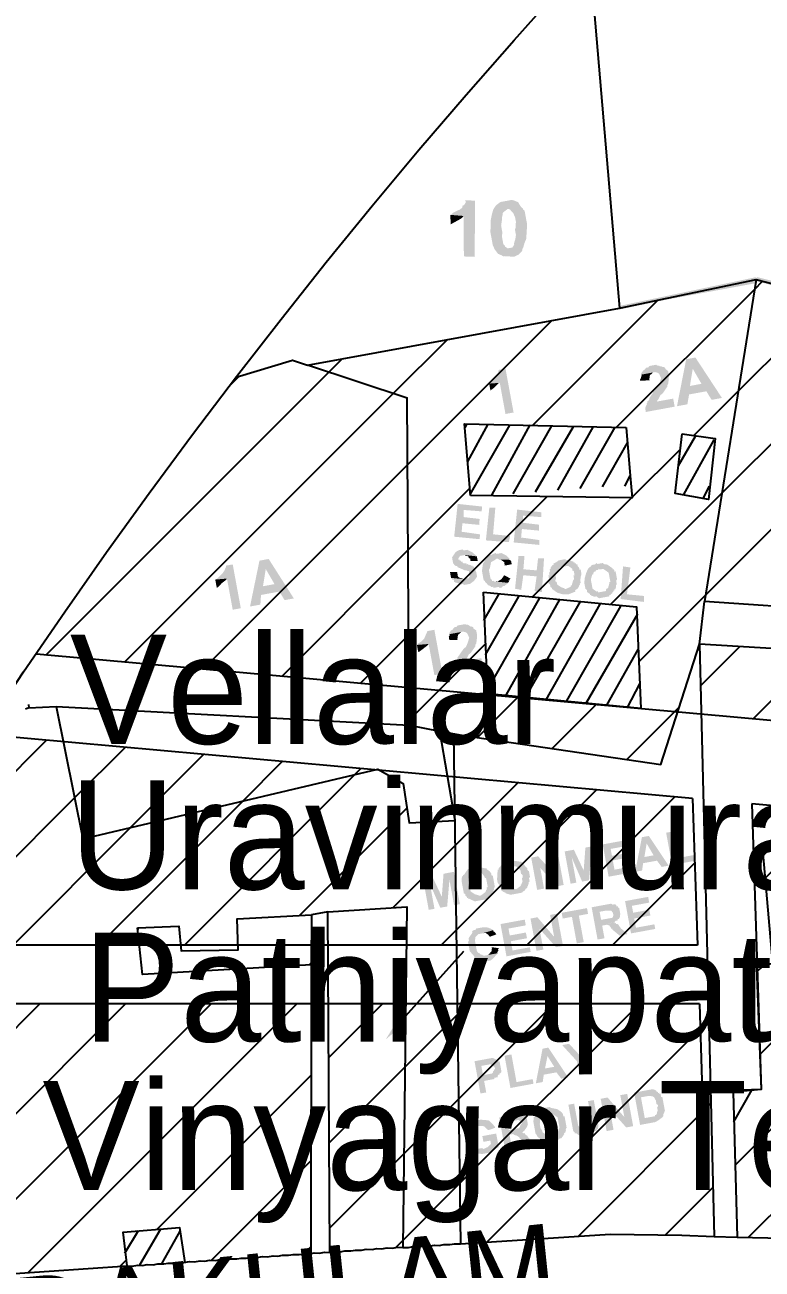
# Model space of a CAD drawing. Header units: metres. Extents: x 297 to 3998, y 336 to 1712.
# Drawn here: x 2898.3 to 2959.1, y 1239.6 to 1342.3 of the extents above; entities that cross this region are included whole.
import ezdxf

# ---------------------------------------------------------------- set-up
doc = ezdxf.new("R2010")
doc.units = ezdxf.units.M
doc.header["$MEASUREMENT"] = 0
doc.styles.get("Standard").update_dxf_attribs({"font": 'CENSCBK.TTF'})
pattern_1 = [(45, (-2513.5867, 677.9554), (-3.535534, 3.535534), [])]

msp = doc.modelspace()

# ---------------------------------------------------------------- hatches: boundary and pattern name
at = {"linetype": 'Continuous'}
for points in [[(2935.444, 1327.818), (2934.647, 1327.868), (2934.665, 1327.773), (2934.682, 1327.678), (2934.604, 1327.565), (2934.527, 1327.452), (2934.432, 1327.435), (2934.371, 1327.227), (2934.199, 1327.096), (2933.835, 1326.931), (2933.567, 1326.783), (2933.49, 1326.67), (2933.394, 1326.653), (2934.494, 1326.56), (2934.52, 1323.218), (2935.411, 1323.185)], [(2938.197, 1327.833), (2938.007, 1327.798), (2937.531, 1327.71), (2937.185, 1327.45), (2936.952, 1327.112), (2936.832, 1326.696), (2936.729, 1326.184), (2936.722, 1325.691), (2936.714, 1325.197), (2936.784, 1324.816), (2936.855, 1324.436), (2936.907, 1324.15), (2937.073, 1323.787), (2937.333, 1323.441), (2937.654, 1323.303), (2937.767, 1323.226), (2937.862, 1323.243), (2938.26, 1323.218), (2938.659, 1323.193), (2939.022, 1323.358), (2939.272, 1323.601), (2939.35, 1323.714), (2939.332, 1323.809), (2939.41, 1323.922), (2938.233, 1323.902), (2938.137, 1323.885), (2938.025, 1323.962), (2937.912, 1324.04), (2937.894, 1324.135), (2937.782, 1324.213), (2937.747, 1324.403), (2937.711, 1324.594), (2937.659, 1324.879), (2937.701, 1325.182), (2937.666, 1325.373), (2937.649, 1325.468), (2937.631, 1325.563), (2937.596, 1325.754), (2937.639, 1326.057), (2937.681, 1326.36), (2937.664, 1326.455), (2937.724, 1326.663), (2937.706, 1326.758), (2937.784, 1326.871), (2937.957, 1327.001), (2938.13, 1327.132), (2938.225, 1327.149), (2939.402, 1327.169), (2939.29, 1327.247), (2939.159, 1327.42), (2939.012, 1327.688), (2938.691, 1327.826), (2938.483, 1327.886), (2938.293, 1327.851)], [(2939.402, 1327.169), (2938.225, 1327.149), (2938.338, 1327.071), (2938.581, 1326.821), (2938.746, 1326.458), (2938.816, 1326.077), (2938.791, 1325.678), (2938.809, 1325.583), (2938.731, 1325.471), (2938.766, 1325.28), (2938.819, 1324.994), (2938.776, 1324.691), (2938.716, 1324.483), (2938.656, 1324.275), (2938.674, 1324.18), (2938.518, 1323.955), (2938.423, 1323.937), (2938.328, 1323.92), (2938.233, 1323.902), (2939.41, 1323.922), (2939.53, 1324.338), (2939.668, 1324.659), (2939.693, 1325.057), (2939.718, 1325.456), (2939.743, 1325.854), (2939.673, 1326.235), (2939.603, 1326.616), (2939.533, 1326.996), (2939.42, 1327.074)], [(2933.394, 1326.653), (2933.44, 1325.874), (2933.708, 1326.021), (2933.976, 1326.169), (2934.244, 1326.317), (2934.417, 1326.447), (2934.494, 1326.56)], [(2947.339, 1319.128), (2947.392, 1318.843), (2958.616, 1321.502)], [(2958.651, 1321.311), (2947.374, 1318.938), (2958.609, 1321.008)], [(2947.392, 1318.843), (2958.616, 1321.502), (2958.669, 1321.216)], [(2958.711, 1321.519), (2958.573, 1321.198), (2970.382, 1318.551)], [(2958.573, 1321.198), (2970.382, 1318.551), (2970.244, 1318.23)], [(2953.635, 1314.874), (2952.874, 1314.734), (2952.112, 1310.853), (2952.969, 1311.011), (2953.114, 1311.825), (2954.543, 1312.088), (2953.182, 1312.527), (2953.413, 1313.947)], [(2953.635, 1314.874), (2953.413, 1313.947), (2954.134, 1312.702), (2953.182, 1312.527), (2954.543, 1312.088), (2954.969, 1311.379), (2955.825, 1311.537)], [(2937.956, 1313.954), (2937.385, 1313.849), (2937.342, 1313.546), (2937.109, 1313.207), (2936.859, 1312.964), (2936.591, 1312.817), (2936.608, 1312.721), (2937.483, 1312.784), (2937.956, 1310.213), (2938.623, 1310.336)], [(2950.113, 1314.225), (2950.018, 1314.208), (2949.922, 1314.19), (2949.827, 1314.173), (2949.75, 1314.06), (2949.654, 1314.042), (2949.559, 1314.025), (2949.481, 1313.912), (2949.309, 1313.782), (2949.231, 1313.669), (2949.153, 1313.556), (2949.171, 1313.461), (2950.313, 1313.672), (2950.521, 1313.611), (2950.634, 1313.534), (2950.799, 1313.171), (2950.679, 1312.755), (2950.446, 1312.416), (2950.368, 1312.304), (2950.213, 1312.078), (2950.118, 1312.061), (2950.135, 1311.965), (2950.058, 1311.853), (2949.98, 1311.74), (2949.902, 1311.627), (2949.825, 1311.514), (2949.842, 1311.419), (2949.765, 1311.306), (2949.669, 1311.289), (2949.687, 1311.194), (2949.609, 1311.081), (2949.627, 1310.986), (2949.549, 1310.873), (2949.489, 1310.665), (2949.507, 1310.57), (2949.524, 1310.475), (2949.542, 1310.379), (2951.922, 1310.818), (2951.799, 1311.484), (2950.466, 1311.239), (2950.449, 1311.334), (2950.544, 1311.352), (2950.759, 1311.785), (2950.932, 1311.915), (2951.01, 1312.028), (2951.088, 1312.141), (2951.165, 1312.254), (2951.243, 1312.366), (2951.321, 1312.479), (2951.303, 1312.574), (2951.381, 1312.687), (2951.423, 1312.99), (2951.448, 1313.389), (2951.378, 1313.769), (2951.153, 1313.925), (2951.135, 1314.02), (2951.022, 1314.098), (2950.927, 1314.08), (2950.814, 1314.158), (2950.719, 1314.14), (2950.606, 1314.218), (2950.511, 1314.2), (2950.398, 1314.278), (2950.303, 1314.26), (2950.208, 1314.243)], [(2936.608, 1312.721), (2936.714, 1312.15), (2937.059, 1312.411), (2937.388, 1312.766), (2937.483, 1312.784)], [(2949.171, 1313.461), (2949.188, 1313.366), (2949.128, 1313.158), (2949.051, 1313.045), (2949.068, 1312.95), (2949.847, 1312.995), (2949.83, 1313.09), (2949.872, 1313.393), (2950.123, 1313.637), (2950.218, 1313.654)], [(2936.018, 1302.572), (2934.008, 1302.792), (2933.72, 1300.081), (2935.825, 1299.878), (2935.85, 1300.277), (2934.334, 1300.49), (2934.402, 1301.191), (2935.805, 1301.056), (2935.812, 1301.549), (2934.504, 1301.702), (2934.494, 1302.291), (2935.993, 1302.173)], [(2937.117, 1302.479), (2936.624, 1302.486), (2936.336, 1299.776), (2938.233, 1299.633), (2938.335, 1300.144), (2936.932, 1300.279)], [(2940.928, 1302.098), (2938.919, 1302.319), (2938.631, 1299.608), (2940.736, 1299.405), (2940.761, 1299.803), (2939.245, 1300.016), (2939.312, 1300.718), (2940.715, 1300.583), (2940.723, 1301.076), (2939.415, 1301.229), (2939.405, 1301.818), (2940.903, 1301.7)], [(2934.615, 1298.966), (2934.519, 1298.949), (2934.407, 1299.026), (2934.121, 1298.974), (2933.853, 1298.826), (2933.775, 1298.713), (2933.698, 1298.6), (2933.62, 1298.488), (2933.542, 1298.375), (2933.56, 1298.28), (2933.63, 1297.899), (2933.76, 1297.726), (2933.873, 1297.648), (2933.968, 1297.666), (2933.986, 1297.571), (2934.307, 1297.433), (2934.627, 1297.295), (2934.723, 1297.313), (2934.835, 1297.235), (2934.93, 1297.252), (2934.948, 1297.157), (2934.966, 1297.062), (2935.078, 1296.984), (2934.983, 1296.967), (2935.001, 1296.872), (2935.018, 1296.776), (2934.923, 1296.759), (2934.941, 1296.664), (2934.75, 1296.629), (2934.655, 1296.611), (2934.464, 1296.576), (2933.46, 1296.686), (2933.59, 1296.513), (2933.685, 1296.531), (2933.703, 1296.436), (2933.72, 1296.34), (2933.816, 1296.358), (2933.833, 1296.263), (2933.928, 1296.28), (2934.136, 1296.22), (2934.249, 1296.143), (2934.344, 1296.16), (2934.439, 1296.178), (2934.552, 1296.1), (2934.838, 1296.153), (2934.933, 1296.17), (2935.028, 1296.188), (2935.374, 1296.448), (2935.607, 1296.786), (2935.537, 1297.167), (2935.371, 1297.531), (2935.354, 1297.626), (2935.259, 1297.608), (2935.241, 1297.703), (2935.146, 1297.686), (2935.033, 1297.764), (2934.938, 1297.746), (2934.825, 1297.824), (2934.73, 1297.806), (2934.712, 1297.901), (2934.522, 1297.866), (2934.409, 1297.944), (2934.392, 1298.039), (2934.297, 1298.022), (2934.279, 1298.117), (2934.184, 1298.099), (2934.166, 1298.194), (2934.071, 1298.177), (2934.054, 1298.272), (2934.131, 1298.385), (2934.209, 1298.498), (2934.304, 1298.515), (2934.399, 1298.533), (2934.494, 1298.55), (2934.59, 1298.568), (2935.594, 1298.458), (2935.239, 1298.786), (2934.805, 1299.001), (2934.71, 1298.984)], [(2935.594, 1298.458), (2934.59, 1298.568), (2934.702, 1298.49), (2934.798, 1298.508), (2934.91, 1298.43), (2934.928, 1298.335), (2935.041, 1298.257), (2935.076, 1298.067), (2935.665, 1298.077), (2935.629, 1298.267), (2935.612, 1298.362)], [(2937.421, 1298.696), (2937.326, 1298.678), (2937.23, 1298.661), (2937.118, 1298.738), (2936.754, 1298.573), (2936.659, 1298.555), (2936.409, 1298.312), (2936.331, 1298.2), (2936.236, 1298.182), (2936.253, 1298.087), (2936.098, 1297.861), (2936.055, 1297.558), (2936.013, 1297.255), (2936.065, 1296.969), (2936.118, 1296.684), (2936.136, 1296.589), (2936.153, 1296.493), (2936.266, 1296.416), (2936.283, 1296.32), (2936.396, 1296.243), (2936.527, 1296.07), (2936.734, 1296.01), (2936.752, 1295.915), (2936.942, 1295.95), (2936.96, 1295.855), (2937.436, 1295.942), (2937.454, 1295.847), (2937.644, 1295.882), (2937.722, 1295.995), (2937.817, 1296.012), (2937.912, 1296.03), (2937.99, 1296.143), (2938.085, 1296.16), (2938.163, 1296.273), (2937.158, 1296.383), (2937.063, 1296.366), (2936.95, 1296.443), (2936.855, 1296.426), (2936.837, 1296.521), (2936.724, 1296.599), (2936.707, 1296.694), (2936.637, 1297.075), (2936.619, 1297.17), (2936.602, 1297.265), (2936.584, 1297.36), (2936.662, 1297.473), (2936.764, 1297.984), (2937.033, 1298.132), (2937.205, 1298.262), (2937.301, 1298.28), (2937.413, 1298.202), (2938.305, 1298.17), (2938.288, 1298.265), (2938.045, 1298.515), (2937.611, 1298.731), (2937.516, 1298.713)], [(2939.525, 1298.493), (2939.032, 1298.5), (2938.744, 1295.789), (2939.255, 1295.687), (2939.425, 1296.899), (2940.525, 1296.807), (2939.433, 1297.393)], [(2915.438, 1297.795), (2914.867, 1297.69), (2914.884, 1297.595), (2914.746, 1297.274), (2914.591, 1297.048), (2914.341, 1296.805), (2914.09, 1296.562), (2913.995, 1296.545), (2914.964, 1296.625), (2915.438, 1294.054), (2916.105, 1294.177)], [(2918.407, 1298.244), (2917.645, 1298.103), (2916.866, 1294.318), (2917.723, 1294.476), (2917.773, 1295.272), (2919.296, 1295.553), (2917.936, 1295.991), (2918.166, 1297.412)], [(2918.407, 1298.244), (2918.166, 1297.412), (2918.888, 1296.167), (2917.936, 1295.991), (2919.296, 1295.553), (2919.722, 1294.844), (2920.484, 1294.984)], [(2938.305, 1298.17), (2937.413, 1298.202), (2937.509, 1298.22), (2937.621, 1298.142), (2937.734, 1298.064), (2937.847, 1297.987), (2937.864, 1297.892), (2937.899, 1297.701), (2938.471, 1297.806), (2938.453, 1297.902), (2938.436, 1297.997), (2938.418, 1298.092)], [(2941.136, 1298.298), (2940.643, 1298.305), (2940.533, 1297.3), (2939.433, 1297.393), (2940.525, 1296.807), (2940.355, 1295.594), (2940.961, 1295.509)], [(2941.926, 1297.754), (2941.831, 1297.736), (2941.753, 1297.624), (2941.675, 1297.511), (2941.693, 1297.416), (2941.598, 1297.398), (2941.615, 1297.303), (2941.633, 1297.208), (2941.555, 1297.095), (2941.59, 1296.905), (2941.495, 1296.887), (2941.512, 1296.792), (2941.53, 1296.697), (2941.547, 1296.601), (2941.47, 1296.489), (2941.522, 1296.203), (2941.635, 1296.125), (2941.653, 1296.03), (2941.67, 1295.935), (2941.783, 1295.857), (2941.801, 1295.762), (2941.913, 1295.684), (2942.252, 1295.451), (2942.667, 1295.331), (2943.161, 1295.324), (2943.62, 1295.507), (2943.715, 1295.524), (2943.697, 1295.619), (2943.775, 1295.732), (2942.77, 1295.842), (2942.562, 1295.902), (2942.337, 1296.058), (2942.224, 1296.135), (2942.206, 1296.231), (2942.189, 1296.326), (2942.076, 1296.403), (2942.059, 1296.499), (2942.136, 1296.611), (2942.119, 1296.707), (2942.101, 1296.802), (2942.084, 1296.897), (2942.161, 1297.01), (2942.144, 1297.105), (2942.126, 1297.2), (2942.221, 1297.218), (2942.454, 1297.556), (2942.818, 1297.721), (2942.835, 1297.626), (2942.93, 1297.644)], [(2942.938, 1298.137), (2942.92, 1298.233), (2942.635, 1298.18), (2942.349, 1298.127), (2942.176, 1297.997), (2941.908, 1297.849), (2941.926, 1297.754), (2942.93, 1297.644), (2943.026, 1297.661), (2943.121, 1297.679), (2943.234, 1297.601), (2943.346, 1297.523), (2943.459, 1297.446), (2943.477, 1297.351), (2943.494, 1297.255), (2943.589, 1297.273), (2943.66, 1296.892), (2943.564, 1296.875), (2943.582, 1296.779), (2943.599, 1296.684), (2943.617, 1296.589), (2943.539, 1296.476), (2943.419, 1296.06), (2943.324, 1296.043), (2943.341, 1295.948), (2942.978, 1295.782), (2942.883, 1295.765), (2942.77, 1295.842), (2943.775, 1295.732), (2943.87, 1295.75), (2943.948, 1295.862), (2944.025, 1295.975), (2944.008, 1296.07), (2944.103, 1296.088), (2944.086, 1296.183), (2944.163, 1296.296), (2944.146, 1296.391), (2944.128, 1296.486), (2944.171, 1296.789), (2944.231, 1296.997), (2944.161, 1297.378), (2944.065, 1297.361), (2944.048, 1297.456), (2944.03, 1297.551), (2943.918, 1297.629), (2943.9, 1297.724), (2943.883, 1297.819), (2943.787, 1297.802), (2943.77, 1297.897), (2943.675, 1297.879), (2943.657, 1297.974), (2943.562, 1297.957), (2943.544, 1298.052), (2943.449, 1298.035), (2943.336, 1298.112), (2943.128, 1298.172)], [(2944.827, 1297.501), (2944.749, 1297.388), (2944.612, 1297.068), (2944.491, 1296.652), (2944.466, 1296.253), (2944.537, 1295.872), (2944.554, 1295.777), (2944.667, 1295.7), (2944.684, 1295.604), (2944.702, 1295.509), (2944.927, 1295.354), (2944.945, 1295.259), (2945.04, 1295.276), (2945.058, 1295.181), (2945.153, 1295.198), (2945.266, 1295.121), (2945.456, 1295.156), (2945.569, 1295.078), (2945.682, 1295.001), (2945.777, 1295.018), (2945.872, 1295.036), (2946.062, 1295.071), (2946.158, 1295.088), (2946.348, 1295.123), (2946.443, 1295.141), (2946.538, 1295.158), (2946.521, 1295.254), (2946.616, 1295.271), (2946.694, 1295.384), (2945.689, 1295.494), (2945.594, 1295.477), (2945.576, 1295.572), (2945.481, 1295.554), (2945.143, 1295.787), (2945.125, 1295.882), (2945.09, 1296.073), (2945.073, 1296.168), (2945.055, 1296.263), (2945.038, 1296.359), (2945.02, 1296.454), (2945.003, 1296.549), (2945.123, 1296.965), (2945.218, 1296.982), (2945.2, 1297.078), (2945.278, 1297.19), (2945.373, 1297.208), (2945.451, 1297.321), (2945.641, 1297.356), (2945.624, 1297.451), (2945.737, 1297.373), (2945.927, 1297.408)], [(2945.934, 1297.902), (2945.839, 1297.884), (2945.744, 1297.867), (2945.554, 1297.832), (2945.441, 1297.909), (2945.363, 1297.797), (2945.173, 1297.762), (2945.078, 1297.744), (2945, 1297.631), (2944.827, 1297.501), (2945.927, 1297.408), (2946.022, 1297.426), (2946.135, 1297.348), (2946.248, 1297.271), (2946.36, 1297.193), (2946.473, 1297.115), (2946.491, 1297.02), (2946.508, 1296.925), (2946.543, 1296.734), (2946.561, 1296.639), (2946.596, 1296.449), (2946.614, 1296.354), (2946.518, 1296.336), (2946.536, 1296.241), (2946.416, 1295.825), (2946.32, 1295.807), (2946.243, 1295.695), (2946.26, 1295.599), (2946.165, 1295.582), (2946.07, 1295.564), (2945.975, 1295.547), (2945.879, 1295.529), (2945.689, 1295.494), (2946.694, 1295.384), (2946.789, 1295.402), (2946.771, 1295.497), (2946.867, 1295.514), (2946.849, 1295.609), (2946.944, 1295.627), (2946.927, 1295.722), (2947.022, 1295.74), (2947.082, 1295.948), (2947.065, 1296.043), (2947.142, 1296.156), (2947.125, 1296.251), (2947.107, 1296.346), (2947.09, 1296.441), (2947.167, 1296.554), (2947.15, 1296.649), (2947.097, 1296.935), (2947.08, 1297.03), (2947.044, 1297.221), (2946.949, 1297.203), (2946.932, 1297.298), (2946.914, 1297.393), (2946.819, 1297.376), (2946.801, 1297.471), (2946.576, 1297.626), (2946.463, 1297.704), (2946.35, 1297.782), (2946.047, 1297.824), (2946.03, 1297.919)], [(2948.265, 1297.544), (2947.658, 1297.629), (2947.465, 1294.936), (2949.38, 1294.698), (2949.387, 1295.191), (2947.984, 1295.326)], [(2913.995, 1296.545), (2914.118, 1295.878), (2914.213, 1295.896), (2914.541, 1296.252), (2914.887, 1296.512), (2914.964, 1296.625)], [(2933.961, 1297.172), (2933.372, 1297.162), (2933.39, 1297.067), (2933.425, 1296.877), (2933.442, 1296.781), (2933.46, 1296.686), (2934.464, 1296.576), (2934.352, 1296.654), (2934.257, 1296.636), (2934.144, 1296.714), (2934.031, 1296.791), (2934.013, 1296.887), (2933.996, 1296.982), (2933.978, 1297.077)], [(2937.849, 1296.904), (2937.772, 1296.792), (2937.616, 1296.566), (2937.348, 1296.418), (2937.366, 1296.323), (2937.253, 1296.401), (2937.158, 1296.383), (2938.163, 1296.273), (2938.24, 1296.386), (2938.223, 1296.481), (2938.318, 1296.498), (2938.3, 1296.594), (2938.396, 1296.611)], [(2932.085, 1292.397), (2931.513, 1292.291), (2931.375, 1291.971), (2931.238, 1291.65), (2930.987, 1291.407), (2930.719, 1291.259), (2930.641, 1291.146), (2931.611, 1291.227), (2932.085, 1288.656), (2932.751, 1288.779)], [(2933.332, 1292.036), (2933.35, 1291.941), (2933.272, 1291.828), (2933.307, 1291.638), (2933.325, 1291.542), (2934.009, 1291.57), (2933.991, 1291.665), (2934.034, 1291.968), (2934.284, 1292.211), (2934.38, 1292.229)], [(2934.274, 1292.8), (2934.179, 1292.783), (2934.084, 1292.765), (2933.989, 1292.748), (2933.911, 1292.635), (2933.816, 1292.617), (2933.721, 1292.6), (2933.643, 1292.487), (2933.565, 1292.374), (2933.47, 1292.357), (2933.392, 1292.244), (2933.315, 1292.131), (2933.332, 1292.036), (2934.475, 1292.247), (2934.683, 1292.186), (2934.795, 1292.109), (2934.961, 1291.745), (2934.841, 1291.33), (2934.703, 1291.009), (2934.452, 1290.766), (2934.375, 1290.653), (2934.297, 1290.54), (2934.219, 1290.428), (2934.142, 1290.315), (2934.064, 1290.202), (2933.986, 1290.089), (2934.004, 1289.994), (2933.831, 1289.864), (2933.848, 1289.769), (2933.771, 1289.656), (2933.788, 1289.561), (2933.711, 1289.448), (2933.728, 1289.353), (2933.651, 1289.24), (2933.668, 1289.145), (2933.686, 1289.049), (2933.703, 1288.954), (2936.083, 1289.393), (2935.961, 1290.059), (2934.628, 1289.814), (2934.61, 1289.909), (2934.705, 1289.926), (2934.921, 1290.36), (2935.094, 1290.49), (2935.171, 1290.603), (2935.249, 1290.716), (2935.327, 1290.828), (2935.404, 1290.941), (2935.482, 1291.054), (2935.464, 1291.149), (2935.542, 1291.262), (2935.585, 1291.565), (2935.61, 1291.963), (2935.54, 1292.344), (2935.314, 1292.5), (2935.297, 1292.595), (2935.184, 1292.672), (2935.089, 1292.655), (2934.976, 1292.733), (2934.863, 1292.81), (2934.56, 1292.853), (2934.465, 1292.835), (2934.369, 1292.818)], [(2930.641, 1291.146), (2930.747, 1290.575), (2930.842, 1290.593), (2931.188, 1290.853), (2931.533, 1291.114), (2931.611, 1291.227)], [(2951.788, 1275.749), (2951.217, 1275.644), (2951.708, 1272.978), (2953.613, 1273.329), (2953.525, 1273.805), (2952.192, 1273.559)], [(2947.98, 1275.047), (2945.981, 1274.679), (2946.472, 1272.013), (2948.471, 1272.381), (2948.384, 1272.857), (2946.956, 1272.594), (2946.815, 1273.356), (2948.148, 1273.601), (2948.078, 1273.982), (2946.745, 1273.737), (2946.64, 1274.308), (2948.068, 1274.571)], [(2949.789, 1275.38), (2949.218, 1275.275), (2948.662, 1272.416), (2949.233, 1272.522), (2949.318, 1273.128), (2950.461, 1273.339), (2949.421, 1273.639), (2949.609, 1274.757)], [(2949.789, 1275.38), (2949.609, 1274.757), (2950.182, 1273.779), (2949.421, 1273.639), (2950.461, 1273.339), (2950.852, 1272.82), (2951.423, 1272.925)], [(2940.649, 1273.696), (2940.078, 1273.591), (2940.569, 1270.925), (2941.14, 1271.03), (2940.825, 1272.744)], [(2940.649, 1273.696), (2940.825, 1272.744), (2942.188, 1271.223), (2942.125, 1272.098)], [(2942.268, 1273.995), (2941.792, 1273.907), (2942.125, 1272.098), (2942.188, 1271.223), (2942.759, 1271.329)], [(2943.601, 1274.24), (2942.839, 1274.1), (2943.33, 1271.434), (2943.806, 1271.522), (2943.42, 1273.616)], [(2943.601, 1274.24), (2943.42, 1273.616), (2944.282, 1271.609), (2944.41, 1272.519)], [(2945.41, 1274.573), (2944.553, 1274.416), (2944.41, 1272.519), (2944.282, 1271.609), (2944.853, 1271.715), (2945.039, 1273.914)], [(2945.41, 1274.573), (2945.039, 1273.914), (2945.425, 1271.82), (2945.901, 1271.908)], [(2935.395, 1272.827), (2935.3, 1272.809), (2934.842, 1272.626), (2934.531, 1272.175), (2934.436, 1272.158), (2935.483, 1272.351), (2935.578, 1272.368), (2935.977, 1272.343), (2936.237, 1271.997), (2936.255, 1271.902), (2936.35, 1271.92), (2936.385, 1271.729), (2936.402, 1271.634), (2936.438, 1271.444), (2936.455, 1271.348), (2936.49, 1271.158), (2936.395, 1271.14), (2936.413, 1271.045), (2936.43, 1270.95), (2936.335, 1270.933), (2936.352, 1270.837), (2936.275, 1270.725), (2935.929, 1270.464), (2935.834, 1270.446), (2936.881, 1270.639), (2936.864, 1270.735), (2936.959, 1270.752), (2936.941, 1270.847), (2937.019, 1270.96), (2937.001, 1271.055), (2937.079, 1271.168), (2937.044, 1271.358), (2937.026, 1271.454), (2936.939, 1271.93), (2936.921, 1272.025), (2936.904, 1272.12), (2936.808, 1272.103), (2936.791, 1272.198), (2936.773, 1272.293), (2936.643, 1272.466), (2936.417, 1272.621), (2936.4, 1272.716), (2936.305, 1272.699), (2935.794, 1272.802), (2935.681, 1272.879), (2935.49, 1272.844)], [(2937.387, 1272.701), (2937.405, 1272.606), (2937.309, 1272.589), (2937.284, 1272.19), (2937.259, 1271.792), (2937.312, 1271.506), (2937.442, 1271.333), (2937.46, 1271.238), (2937.477, 1271.143), (2937.59, 1271.065), (2937.608, 1270.97), (2937.625, 1270.875), (2937.738, 1270.797), (2937.851, 1270.72), (2937.946, 1270.737), (2937.963, 1270.642), (2938.379, 1270.522), (2938.76, 1270.592), (2939.141, 1270.662), (2939.236, 1270.68), (2939.331, 1270.697), (2939.409, 1270.81), (2939.504, 1270.827), (2939.582, 1270.94), (2939.66, 1271.053), (2939.755, 1271.071), (2939.737, 1271.166), (2938.785, 1270.99), (2938.274, 1271.093), (2938.031, 1271.344), (2938.014, 1271.439), (2937.901, 1271.516), (2937.883, 1271.612), (2937.813, 1271.992), (2937.838, 1272.391), (2937.821, 1272.486), (2937.916, 1272.504), (2937.898, 1272.599), (2937.993, 1272.616), (2938.149, 1272.842), (2938.339, 1272.877), (2938.434, 1272.894)], [(2938.347, 1273.37), (2938.251, 1273.353), (2937.793, 1273.17), (2937.387, 1272.701), (2938.434, 1272.894), (2938.833, 1272.869), (2939.189, 1272.541), (2939.206, 1272.446), (2939.241, 1272.256), (2939.354, 1272.178), (2939.389, 1271.987), (2939.311, 1271.875), (2939.346, 1271.684), (2939.364, 1271.589), (2939.286, 1271.476), (2939.304, 1271.381), (2939.209, 1271.364), (2939.226, 1271.268), (2938.88, 1271.008), (2938.785, 1270.99), (2939.737, 1271.166), (2939.815, 1271.278), (2939.875, 1271.486), (2939.858, 1271.582), (2939.953, 1271.599), (2939.935, 1271.694), (2939.9, 1271.885), (2939.978, 1271.998), (2939.89, 1272.474), (2939.777, 1272.551), (2939.76, 1272.646), (2939.742, 1272.742), (2939.629, 1272.819), (2939.499, 1272.992), (2939.369, 1273.165), (2939.256, 1273.243), (2938.65, 1273.328), (2938.537, 1273.406), (2938.442, 1273.388)], [(2931.89, 1272.082), (2931.128, 1271.942), (2931.62, 1269.276), (2932.096, 1269.364), (2931.71, 1271.458)], [(2931.89, 1272.082), (2931.71, 1271.458), (2932.572, 1269.452), (2932.699, 1270.361)], [(2933.699, 1272.416), (2932.842, 1272.258), (2932.699, 1270.361), (2932.572, 1269.452), (2933.143, 1269.557), (2933.328, 1271.757)], [(2933.699, 1272.416), (2933.328, 1271.757), (2933.714, 1269.662), (2934.19, 1269.75)], [(2934.436, 1272.158), (2934.453, 1272.062), (2934.358, 1272.045), (2934.333, 1271.646), (2934.403, 1271.266), (2934.456, 1270.98), (2934.491, 1270.79), (2934.508, 1270.694), (2934.526, 1270.599), (2934.621, 1270.617), (2934.639, 1270.522), (2934.656, 1270.426), (2934.769, 1270.349), (2934.787, 1270.253), (2934.882, 1270.271), (2934.899, 1270.176), (2934.994, 1270.193), (2935.107, 1270.116), (2935.428, 1269.978), (2935.904, 1270.066), (2936.19, 1270.118), (2936.285, 1270.136), (2936.38, 1270.153), (2936.458, 1270.266), (2936.553, 1270.284), (2936.648, 1270.301), (2936.726, 1270.414), (2936.708, 1270.509), (2936.803, 1270.527), (2936.786, 1270.622), (2936.881, 1270.639), (2935.834, 1270.446), (2935.418, 1270.567), (2935.08, 1270.8), (2935.062, 1270.895), (2935.045, 1270.99), (2935.027, 1271.085), (2934.932, 1271.068), (2934.862, 1271.449), (2934.887, 1271.847), (2934.964, 1271.96), (2935.042, 1272.072), (2935.293, 1272.315), (2935.483, 1272.351)], [(2949.732, 1270.349), (2947.828, 1269.999), (2948.319, 1267.333), (2950.318, 1267.701), (2950.248, 1268.082), (2948.725, 1267.801), (2948.584, 1268.563), (2949.917, 1268.809), (2949.829, 1269.285), (2948.497, 1269.039), (2948.391, 1269.61), (2949.819, 1269.873)], [(2940.592, 1268.665), (2940.021, 1268.56), (2940.512, 1265.894), (2941.083, 1265.999), (2940.767, 1267.713)], [(2940.592, 1268.665), (2940.767, 1267.713), (2942.13, 1266.192), (2941.972, 1267.049)], [(2942.21, 1268.964), (2941.639, 1268.858), (2941.972, 1267.049), (2942.13, 1266.192), (2942.702, 1266.298)], [(2944.686, 1269.42), (2942.591, 1269.034), (2942.679, 1268.558), (2943.441, 1268.698), (2943.844, 1266.508), (2944.415, 1266.614), (2944.012, 1268.803), (2944.773, 1268.944)], [(2947.231, 1269.495), (2946.106, 1269.189), (2946.297, 1269.224), (2946.695, 1269.199), (2946.825, 1269.026), (2946.843, 1268.931), (2946.86, 1268.836), (2946.8, 1268.628), (2946.705, 1268.61), (2946.324, 1268.54), (2945.848, 1268.453), (2947.389, 1268.638), (2947.432, 1268.941), (2947.362, 1269.322), (2947.344, 1269.417)], [(2935.927, 1267.806), (2935.736, 1267.771), (2935.641, 1267.753), (2935.546, 1267.736), (2935.468, 1267.623), (2935.373, 1267.605), (2935.278, 1267.588), (2935.2, 1267.475), (2935.218, 1267.38), (2935.062, 1267.154), (2934.907, 1266.929), (2934.942, 1266.738), (2934.864, 1266.626), (2934.97, 1266.054), (2934.987, 1265.959), (2935.005, 1265.864), (2935.378, 1265.44), (2935.396, 1265.345), (2935.413, 1265.25), (2935.508, 1265.268), (2935.734, 1265.112), (2935.942, 1265.052), (2936.435, 1265.045), (2936.721, 1265.097), (2936.894, 1265.228), (2937.222, 1265.583), (2937.3, 1265.696), (2936.348, 1265.521), (2936.252, 1265.503), (2936.157, 1265.486), (2936.045, 1265.563), (2935.837, 1265.623), (2935.819, 1265.719), (2935.724, 1265.701), (2935.594, 1265.874), (2935.576, 1265.969), (2935.488, 1266.445), (2935.436, 1266.731), (2935.478, 1267.034), (2935.729, 1267.277), (2935.919, 1267.312), (2936.014, 1267.33), (2936.949, 1267.6), (2936.836, 1267.678), (2936.515, 1267.816), (2936.117, 1267.841), (2936.022, 1267.823)], [(2936.949, 1267.6), (2936.014, 1267.33), (2936.205, 1267.365), (2936.3, 1267.382), (2936.413, 1267.305), (2936.525, 1267.227), (2936.656, 1267.054), (2937.209, 1267.255), (2937.079, 1267.427), (2936.966, 1267.505)], [(2939.545, 1268.472), (2937.545, 1268.104), (2938.036, 1265.438), (2940.036, 1265.807), (2939.966, 1266.187), (2938.537, 1265.924), (2938.397, 1266.686), (2939.73, 1266.931), (2939.642, 1267.407), (2938.309, 1267.162), (2938.204, 1267.733), (2939.632, 1267.996)], [(2946.966, 1268.265), (2946.031, 1267.994), (2946.222, 1268.029), (2946.317, 1268.047), (2946.525, 1267.987), (2946.655, 1267.814), (2946.673, 1267.719), (2946.768, 1267.736), (2946.785, 1267.641), (2947.367, 1267.157), (2948.033, 1267.28), (2947.565, 1267.686), (2947.452, 1267.764), (2947.434, 1267.859), (2947.322, 1267.937), (2947.304, 1268.032), (2947.191, 1268.109), (2947.096, 1268.092), (2947.078, 1268.187), (2946.983, 1268.17)], [(2936.814, 1266.197), (2936.831, 1266.102), (2936.789, 1265.799), (2936.693, 1265.781), (2936.711, 1265.686), (2936.616, 1265.669), (2936.538, 1265.556), (2936.443, 1265.538), (2936.348, 1265.521), (2937.3, 1265.696), (2937.282, 1265.791), (2937.36, 1265.904), (2937.342, 1265.999), (2937.42, 1266.112)], [(2929.693, 1259.963), (2928.077, 1258.583), (2929.207, 1260.464)], [(2945.11, 1258.571), (2944.538, 1258.466), (2944.065, 1257.296), (2943.867, 1256.767), (2944.078, 1255.624), (2944.649, 1255.73), (2944.438, 1256.872)], [(2938.445, 1257.343), (2937.874, 1257.238), (2938.365, 1254.572), (2940.269, 1254.923), (2940.199, 1255.304), (2938.866, 1255.058)], [(2941.492, 1257.904), (2941.016, 1257.817), (2940.46, 1254.958), (2941.031, 1255.063), (2941.116, 1255.669), (2942.163, 1255.862), (2941.219, 1256.181), (2941.424, 1257.203)], [(2941.492, 1257.904), (2941.424, 1257.203), (2941.98, 1256.321), (2941.219, 1256.181), (2942.163, 1255.862), (2942.554, 1255.344), (2943.126, 1255.449)], [(2943.206, 1258.22), (2942.634, 1258.115), (2943.867, 1256.767), (2944.065, 1257.296)], [(2936.255, 1256.939), (2935.399, 1256.782), (2935.89, 1254.116), (2936.366, 1254.203), (2936.19, 1255.156), (2937.047, 1255.313), (2937.03, 1255.409), (2937.125, 1255.426), (2937.22, 1255.444), (2937.315, 1255.461), (2937.298, 1255.556), (2937.375, 1255.669), (2937.471, 1255.687), (2937.453, 1255.782), (2937.548, 1255.8), (2937.626, 1255.912), (2936.103, 1255.632), (2935.962, 1256.393), (2936.248, 1256.446), (2937.468, 1256.769), (2937.373, 1256.752), (2937.355, 1256.847), (2937.035, 1256.985), (2936.922, 1257.062), (2936.636, 1257.01), (2936.541, 1256.992), (2936.351, 1256.957)], [(2937.468, 1256.769), (2936.248, 1256.446), (2936.724, 1256.534), (2936.837, 1256.456), (2936.949, 1256.378), (2937.062, 1256.301), (2937.097, 1256.11), (2937.002, 1256.093), (2937.02, 1255.997), (2936.924, 1255.98), (2936.942, 1255.885), (2936.864, 1255.772), (2936.769, 1255.754), (2936.103, 1255.632), (2937.626, 1255.912), (2937.608, 1256.007), (2937.591, 1256.103), (2937.503, 1256.579), (2937.486, 1256.674)], [(2949.527, 1254.365), (2948.575, 1254.189), (2949.066, 1251.523), (2950.018, 1251.699), (2950.304, 1251.751), (2950.572, 1251.899), (2950.745, 1252.029), (2950.918, 1252.16), (2950.995, 1252.273), (2949.455, 1252.087), (2949.139, 1253.801), (2949.424, 1253.853), (2950.644, 1254.177), (2950.549, 1254.159), (2950.532, 1254.254), (2950.437, 1254.237), (2950.419, 1254.332), (2950.306, 1254.41), (2950.098, 1254.47), (2950.003, 1254.452), (2949.813, 1254.417), (2949.717, 1254.4), (2949.622, 1254.382)], [(2950.644, 1254.177), (2949.424, 1253.853), (2949.52, 1253.871), (2949.805, 1253.924), (2950.108, 1253.881), (2950.221, 1253.803), (2950.369, 1253.535), (2950.422, 1253.25), (2950.534, 1253.172), (2950.552, 1253.077), (2950.474, 1252.964), (2950.509, 1252.774), (2950.527, 1252.678), (2950.449, 1252.566), (2950.467, 1252.47), (2950.389, 1252.358), (2950.294, 1252.34), (2950.311, 1252.245), (2950.216, 1252.227), (2950.121, 1252.21), (2950.026, 1252.192), (2949.455, 1252.087), (2950.995, 1252.273), (2950.978, 1252.368), (2951.116, 1252.688), (2951.098, 1252.784), (2951.081, 1252.879), (2951.063, 1252.974), (2950.975, 1253.45), (2950.958, 1253.545), (2950.923, 1253.736), (2950.905, 1253.831), (2950.81, 1253.813), (2950.792, 1253.909), (2950.757, 1254.099), (2950.662, 1254.081)], [(2943.624, 1253.277), (2943.148, 1253.189), (2943.481, 1251.38), (2943.499, 1251.285), (2943.534, 1251.095), (2943.552, 1250.999), (2943.664, 1250.922), (2944.616, 1251.097), (2944.521, 1251.08), (2944.409, 1251.157), (2944.313, 1251.14), (2944.218, 1251.122), (2944.201, 1251.217), (2943.958, 1251.468), (2943.905, 1251.754), (2943.887, 1251.849)], [(2945.243, 1253.575), (2944.767, 1253.487), (2945.065, 1251.869), (2945.005, 1251.661), (2945.022, 1251.566), (2945.04, 1251.47), (2945.057, 1251.375), (2944.712, 1251.115), (2943.664, 1250.922), (2943.682, 1250.826), (2943.777, 1250.844), (2944.115, 1250.611), (2944.496, 1250.681), (2944.687, 1250.716), (2945.067, 1250.786), (2945.413, 1251.047), (2945.508, 1251.065), (2945.491, 1251.16), (2945.586, 1251.177), (2945.629, 1251.481), (2945.611, 1251.576), (2945.576, 1251.766), (2945.559, 1251.861), (2945.541, 1251.957), (2945.506, 1252.147)], [(2946.385, 1253.786), (2945.814, 1253.68), (2946.305, 1251.015), (2946.876, 1251.12), (2946.561, 1252.834)], [(2946.385, 1253.786), (2946.561, 1252.834), (2947.924, 1251.313), (2947.766, 1252.17)], [(2948.004, 1254.084), (2947.432, 1253.979), (2947.766, 1252.17), (2947.924, 1251.313), (2948.495, 1251.418)], [(2939.696, 1252.159), (2938.476, 1251.836), (2938.666, 1251.871), (2939.047, 1251.941), (2939.29, 1251.691), (2939.307, 1251.595), (2939.212, 1251.578), (2939.152, 1251.37), (2939.074, 1251.257), (2938.694, 1251.187), (2938.218, 1251.099), (2939.741, 1251.38), (2939.801, 1251.588), (2939.713, 1252.064)], [(2940.457, 1252.3), (2940.38, 1252.187), (2940.284, 1252.169), (2940.259, 1251.771), (2940.33, 1251.39), (2940.4, 1251.009), (2940.417, 1250.914), (2940.435, 1250.819), (2940.565, 1250.646), (2940.583, 1250.551), (2940.695, 1250.473), (2940.808, 1250.395), (2940.826, 1250.3), (2940.921, 1250.318), (2940.938, 1250.223), (2941.034, 1250.24), (2941.354, 1250.102), (2941.83, 1250.19), (2942.116, 1250.243), (2942.211, 1250.26), (2942.306, 1250.278), (2942.384, 1250.39), (2942.479, 1250.408), (2942.575, 1250.426), (2942.652, 1250.538), (2942.73, 1250.651), (2942.808, 1250.764), (2941.76, 1250.571), (2941.344, 1250.691), (2941.006, 1250.924), (2940.989, 1251.019), (2940.971, 1251.114), (2940.858, 1251.192), (2940.788, 1251.573), (2940.813, 1251.971), (2940.908, 1251.989), (2940.891, 1252.084), (2940.986, 1252.102), (2940.968, 1252.197), (2941.237, 1252.345), (2941.409, 1252.475)], [(2941.322, 1252.951), (2941.226, 1252.933), (2940.768, 1252.751), (2940.457, 1252.3), (2941.409, 1252.475), (2941.505, 1252.493), (2941.921, 1252.372), (2942.259, 1252.139), (2942.276, 1252.044), (2942.311, 1251.854), (2942.329, 1251.758), (2942.364, 1251.568), (2942.382, 1251.473), (2942.417, 1251.282), (2942.339, 1251.17), (2942.357, 1251.074), (2942.279, 1250.962), (2942.201, 1250.849), (2941.855, 1250.588), (2941.76, 1250.571), (2942.808, 1250.764), (2942.79, 1250.859), (2942.885, 1250.877), (2942.945, 1251.085), (2942.928, 1251.18), (2943.005, 1251.292), (2942.97, 1251.483), (2942.865, 1252.054), (2942.848, 1252.149), (2942.83, 1252.245), (2942.735, 1252.227), (2942.717, 1252.322), (2942.7, 1252.417), (2942.569, 1252.59), (2942.344, 1252.746), (2942.231, 1252.823), (2941.72, 1252.926), (2941.607, 1253.004), (2941.417, 1252.969)], [(2934.745, 1251.247), (2934.762, 1251.152), (2934.685, 1251.039), (2934.625, 1250.831), (2934.66, 1250.641), (2934.695, 1250.45), (2934.6, 1250.433), (2934.67, 1250.052), (2934.765, 1250.069), (2934.8, 1249.879), (2934.818, 1249.784), (2934.835, 1249.689), (2934.948, 1249.611), (2934.965, 1249.516), (2935.061, 1249.533), (2935.078, 1249.438), (2935.096, 1249.343), (2936.143, 1249.536), (2936.03, 1249.613), (2935.745, 1249.561), (2935.519, 1249.716), (2935.371, 1249.984), (2935.241, 1250.157), (2935.153, 1250.633), (2935.231, 1250.746), (2935.213, 1250.841), (2935.291, 1250.954), (2935.274, 1251.049), (2935.429, 1251.275), (2935.602, 1251.405), (2935.792, 1251.44)], [(2935.704, 1251.916), (2935.151, 1251.715), (2934.995, 1251.49), (2934.84, 1251.264), (2934.745, 1251.247), (2935.792, 1251.44), (2936.191, 1251.415), (2936.434, 1251.164), (2936.546, 1251.087), (2937.1, 1251.287), (2937.083, 1251.382), (2936.839, 1251.633), (2936.596, 1251.883), (2936.293, 1251.926), (2935.895, 1251.951), (2935.8, 1251.933)], [(2937.188, 1250.811), (2936.045, 1250.601), (2936.133, 1250.125), (2936.704, 1250.23), (2936.757, 1249.944), (2936.506, 1249.701), (2936.143, 1249.536), (2935.096, 1249.343), (2935.209, 1249.265), (2935.304, 1249.283), (2935.416, 1249.205), (2935.529, 1249.127), (2935.624, 1249.145), (2935.72, 1249.162), (2936.023, 1249.12), (2936.404, 1249.19), (2936.594, 1249.225), (2936.957, 1249.391), (2937.303, 1249.651), (2937.398, 1249.669), (2937.381, 1249.764)], [(2939.335, 1250.911), (2938.383, 1250.736), (2938.573, 1250.771), (2938.686, 1250.693), (2938.894, 1250.633), (2939.007, 1250.556), (2939.12, 1250.478), (2939.137, 1250.383), (2939.25, 1250.305), (2939.736, 1249.804), (2940.402, 1249.927), (2939.934, 1250.333), (2939.916, 1250.428), (2939.803, 1250.506), (2939.786, 1250.601), (2939.673, 1250.678), (2939.56, 1250.756), (2939.543, 1250.851), (2939.448, 1250.834)]]:
    msp.add_hatch(color=0, dxfattribs=at).paths.add_polyline_path(points)
h = msp.add_hatch()
h.set_pattern_fill('ANSI31', color=2, scale=40, style=0)
h.set_pattern_definition(pattern_1)
h.paths.add_polyline_path([(2958.651, 1321.311), (2947.374, 1318.938), (2921.613, 1314.249), (2929.831, 1311.51), (2929.99, 1284.529), (2932.546, 1284.016), (2934.478, 1283.683), (2950.771, 1281.271), (2953.96, 1291.21), (2954.393, 1294.735)])
h.paths.add_polyline_path([(2948.403, 1303.279), (2935.063, 1303.479), (2934.564, 1309.391), (2947.908, 1309.094), (2948.247, 1305.12)], flags=16)
h.paths.add_polyline_path([(2951.965, 1303.64), (2952.533, 1308.568), (2955.262, 1308.185), (2954.711, 1303.161)], flags=16)
h.paths.add_polyline_path([(2948.766, 1294.289), (2949.132, 1285.891), (2936.504, 1287.108), (2936.138, 1295.506)], flags=16)
h = msp.add_hatch()
h.set_pattern_fill('ANSI31', color=2, scale=40, style=0)
h.set_pattern_definition(pattern_1)
h.paths.add_polyline_path([(2970.311, 1318.297), (2958.651, 1321.311), (2954.393, 1294.735), (2964.864, 1294.007)])
h = msp.add_hatch()
h.set_pattern_fill('ANSI31', color=2, scale=40, style=0)
h.set_pattern_definition(pattern_1)
h.paths.add_polyline_path([(2929.831, 1311.51), (2921.613, 1314.249), (2920.363, 1314.662), (2915.734, 1313.254, 0.0141059), (2899.229, 1290.381), (2929.972, 1287.606)])
h = msp.add_hatch()
h.set_pattern_fill('ANSI31', color=2, scale=40, style=0)
h.set_pattern_definition(pattern_1)
h.paths.add_polyline_path([(2968.344, 1284.143), (2968.093, 1290.369), (2953.96, 1291.21), (2954.106, 1285.428)])
h = msp.add_hatch()
h.set_pattern_fill('ANSI31', color=2, scale=40, style=0)
h.set_pattern_definition(pattern_1)
h.paths.add_polyline_path([(2903.075, 1275.14), (2901.454, 1283.151), (2894.801, 1283.752, 0.0102581), (2883.898, 1266.375), (2907.731, 1266.375), (2907.577, 1267.799), (2910.997, 1267.937), (2911.134, 1266.375), (2915.874, 1266.375), (2915.81, 1268.529), (2921.949, 1268.872), (2923.281, 1269.118), (2929.801, 1269.532), (2929.763, 1266.375), (2933.902, 1266.375), (2933.761, 1276.665), (2930.001, 1276.459), (2929.5, 1279.714), (2927.608, 1280.791), (2927.119, 1280.835)])
h = msp.add_hatch()
h.set_pattern_fill('ANSI31', color=2, scale=40, style=0)
h.set_pattern_definition(pattern_1)
h.paths.add_polyline_path([(2927.119, 1280.835), (2901.454, 1283.151), (2903.075, 1275.14)], flags=17)
h = msp.add_hatch()
h.set_pattern_fill('ANSI31', color=2, scale=40, style=0)
h.set_pattern_definition(pattern_1)
h.paths.add_polyline_path([(2953.801, 1266.375), (2953.405, 1278.463), (2933.712, 1280.24), (2933.758, 1276.924), (2933.802, 1276.667), (2933.761, 1276.665), (2933.902, 1266.375)])
h = msp.add_hatch()
h.set_pattern_fill('ANSI31', color=2, scale=40, style=0)
h.set_pattern_definition(pattern_1)
h.paths.add_polyline_path([(3000.039, 1274.254), (2968.629, 1277.089), (2968.673, 1276.005), (2969.988, 1276.346), (2971.494, 1269.241), (2970.025, 1268.798), (2969.843, 1268.533), (2970.089, 1266.718), (2963.996, 1265.595), (2962.407, 1274.752), (2959.205, 1273.965), (2959.997, 1264.858), (2958.783, 1264.543), (2958.731, 1264.469), (2959.06, 1254.448), (2958.262, 1254.368), (2956.808, 1251.784), (2957.072, 1242.268), (2964.683, 1242.096), (3000.039, 1241.888)])
h = msp.add_hatch(color=0, dxfattribs=at)
edge = h.paths.add_edge_path()
edge.add_line((2946.209, 1269.7), (2945.067, 1269.49))
edge.add_line((2945.067, 1269.49), (2945.558, 1266.824))
edge.add_line((2945.558, 1266.824), (2946.129, 1266.929))
edge.add_line((2946.129, 1266.929), (2945.936, 1267.977))
edge.add_line((2945.936, 1267.977), (2946.031, 1267.994))
edge.add_line((2946.031, 1267.994), (2946.871, 1268.247))
edge.add_line((2946.871, 1268.247), (2946.966, 1268.265))
edge.add_line((2946.966, 1268.265), (2947.043, 1268.377))
edge.add_line((2947.043, 1268.377), (2947.139, 1268.395))
edge.add_line((2947.139, 1268.395), (2947.234, 1268.413))
edge.add_line((2947.234, 1268.413), (2947.216, 1268.508))
edge.add_line((2947.216, 1268.508), (2947.311, 1268.525))
edge.add_line((2947.311, 1268.525), (2947.389, 1268.638))
edge.add_line((2947.389, 1268.638), (2945.848, 1268.453))
edge.add_line((2945.848, 1268.453), (2945.725, 1269.119))
edge.add_line((2945.725, 1269.119), (2946.106, 1269.189))
edge.add_line((2946.106, 1269.189), (2947.231, 1269.495))
edge.add_line((2947.231, 1269.495), (2947.214, 1269.59))
edge.add_line((2947.214, 1269.59), (2947.119, 1269.573))
edge.add_line((2947.119, 1269.573), (2947.101, 1269.668))
edge.add_line((2947.101, 1269.668), (2946.988, 1269.745))
edge.add_line((2946.988, 1269.745), (2946.893, 1269.728))
edge.add_line((2946.893, 1269.728), (2946.798, 1269.71))
edge.add_line((2946.798, 1269.71), (2946.685, 1269.788))
edge.add_line((2946.685, 1269.788), (2946.495, 1269.753))
edge.add_line((2946.495, 1269.753), (2946.399, 1269.735))
edge.add_line((2946.399, 1269.735), (2946.304, 1269.718))
h = msp.add_hatch()
h.set_pattern_fill('ANSI31', color=2, scale=40, style=0)
h.set_pattern_definition(pattern_1)
h.paths.add_polyline_path([(2921.918, 1261.511), (2893.94, 1261.511), (2895.093, 1255.95), (2897, 1247.737), (2886.858, 1248.211), (2887.493, 1238.588), (2906.717, 1239.881), (2906.398, 1242.677), (2911.056, 1243.043), (2911.487, 1240.169), (2911.868, 1240.239), (2912.266, 1240.214), (2912.742, 1240.302), (2913.141, 1240.277), (2913.522, 1240.347), (2914.015, 1240.34), (2914.396, 1240.41), (2914.89, 1240.402), (2915.27, 1240.472), (2915.764, 1240.465), (2916.145, 1240.535), (2916.543, 1240.51), (2917.019, 1240.598), (2917.418, 1240.573), (2917.894, 1240.66), (2918.292, 1240.635), (2918.768, 1240.723), (2919.166, 1240.698), (2919.547, 1240.768), (2920.041, 1240.761), (2920.422, 1240.831), (2920.915, 1240.823), (2921.296, 1240.894), (2921.79, 1240.886), (2921.885, 1240.904)])
h = msp.add_hatch()
h.set_pattern_fill('ANSI31', color=2, scale=40, style=0)
h.set_pattern_definition(pattern_1)
h.paths.add_polyline_path([(2929.706, 1261.511), (2923.325, 1261.511), (2923.443, 1240.994), (2923.919, 1241.082), (2924.318, 1241.057), (2924.698, 1241.127), (2925.192, 1241.119), (2925.573, 1241.19), (2926.066, 1241.182), (2926.447, 1241.252), (2926.941, 1241.245), (2927.322, 1241.315), (2927.72, 1241.29), (2928.196, 1241.378), (2928.594, 1241.353), (2929.071, 1241.44), (2929.469, 1241.415)])
h = msp.add_hatch()
h.set_pattern_fill('ANSI31', color=2, scale=40, style=0)
h.set_pattern_definition(pattern_1)
h.paths.add_polyline_path([(2933.968, 1261.511), (2930.611, 1261.511), (2929.694, 1260.486), (2929.469, 1241.415), (2929.962, 1241.408), (2930.343, 1241.478), (2930.742, 1241.453), (2931.218, 1241.541), (2931.616, 1241.516), (2932.092, 1241.603), (2932.49, 1241.578), (2932.871, 1241.648), (2933.365, 1241.641), (2933.746, 1241.711), (2934.239, 1241.704)])
h = msp.add_hatch()
h.set_pattern_fill('ANSI31', color=2, scale=40, style=0)
h.set_pattern_definition(pattern_1)
h.paths.add_polyline_path([(2933.968, 1261.511), (2934.239, 1241.704), (2946.594, 1242.503), (2952.517, 1242.414), (2955.193, 1242.316), (2954.89, 1254.311), (2954.198, 1254.288), (2953.961, 1261.511)])
h = msp.add_hatch(color=0, dxfattribs=at)
edge = h.paths.add_edge_path()
edge.add_line((2938.673, 1252.365), (2937.436, 1252.137))
edge.add_line((2937.436, 1252.137), (2937.927, 1249.471))
edge.add_line((2937.927, 1249.471), (2938.498, 1249.576))
edge.add_line((2938.498, 1249.576), (2938.288, 1250.718))
edge.add_line((2938.288, 1250.718), (2938.383, 1250.736))
edge.add_line((2938.383, 1250.736), (2939.24, 1250.894))
edge.add_line((2939.24, 1250.894), (2939.335, 1250.911))
edge.add_line((2939.335, 1250.911), (2939.508, 1251.042))
edge.add_line((2939.508, 1251.042), (2939.585, 1251.154))
edge.add_line((2939.585, 1251.154), (2939.663, 1251.267))
edge.add_line((2939.663, 1251.267), (2939.741, 1251.38))
edge.add_line((2939.741, 1251.38), (2938.218, 1251.099))
edge.add_line((2938.218, 1251.099), (2938.095, 1251.766))
edge.add_line((2938.095, 1251.766), (2938.476, 1251.836))
edge.add_line((2938.476, 1251.836), (2939.696, 1252.159))
edge.add_line((2939.696, 1252.159), (2939.583, 1252.237))
edge.add_line((2939.583, 1252.237), (2939.565, 1252.332))
edge.add_line((2939.565, 1252.332), (2939.47, 1252.315))
edge.add_line((2939.47, 1252.315), (2939.357, 1252.392))
edge.add_line((2939.357, 1252.392), (2939.245, 1252.47))
edge.add_line((2939.245, 1252.47), (2939.149, 1252.452))
edge.add_line((2939.149, 1252.452), (2938.864, 1252.4))
edge.add_line((2938.864, 1252.4), (2938.769, 1252.382))

# ---------------------------------------------------------------- linework, layer by layer
at = {"color": 2}
for p, q in [((2953.405, 1278.463), (2953.801, 1266.375)), ((2958.286, 1278.022), (2959.06, 1254.448)), ((2953.801, 1266.375), (2883.898, 1266.375)), ((2953.961, 1261.511), (2881.02, 1261.511)), ((2953.961, 1261.511), (2954.198, 1254.288)), ((2959.06, 1254.448), (2954.198, 1254.288))]:
    msp.add_line(p, q, dxfattribs=at)
at = {"color": 0, "linetype": 'Continuous'}
for points in [[(2944.895, 1347.971), (2947.374, 1318.938)], [(2958.651, 1321.311), (2954.393, 1294.735)], [(2898.593, 1285.948), (2900.867, 1286.054), (2929.99, 1284.529), (2929.831, 1311.571)], [(2935.063, 1303.479), (2934.564, 1309.391), (2947.908, 1309.094)], [(2934.617, 1309.106), (2934.772, 1309.331)], [(2934.84, 1306.292), (2936.538, 1309.361)], [(2935.045, 1303.574), (2938.322, 1309.296)], [(2947.908, 1309.094), (2948.247, 1305.12), (2948.403, 1303.279), (2935.063, 1303.479)], [(2936.829, 1303.509), (2939.993, 1309.309)], [(2938.578, 1303.634), (2941.777, 1309.244)], [(2940.422, 1303.777), (2943.561, 1309.179)], [(2942.266, 1303.92), (2945.232, 1309.192)], [(2944.11, 1304.063), (2947.016, 1309.127)], [(2945.954, 1304.206), (2948.041, 1307.839)], [(2952.533, 1308.568), (2955.262, 1308.185), (2954.711, 1303.161), (2951.965, 1303.64), (2952.533, 1308.568)], [(2952.228, 1305.952), (2953.651, 1308.38)], [(2952.666, 1303.572), (2955.184, 1308.072)], [(2947.816, 1304.253), (2948.247, 1305.12)], [(2954.295, 1303.282), (2954.804, 1304.261)], [(2936.138, 1295.506), (2948.766, 1294.289), (2949.132, 1285.891), (2936.504, 1287.108), (2936.138, 1295.506)], [(2936.178, 1293.151), (2937.446, 1295.353)], [(2936.306, 1290.32), (2939.057, 1295.158)], [(2936.452, 1287.393), (2940.763, 1294.98)], [(2938.003, 1286.99), (2942.452, 1294.898)], [(2939.614, 1286.795), (2944.158, 1294.72)], [(2941.32, 1286.617), (2945.769, 1294.525)], [(2943.009, 1286.534), (2947.476, 1294.347)], [(3007.019, 1285.335), (2994.94, 1288.917), (2968.093, 1290.369), (2953.96, 1291.21), (2954.393, 1294.735)], [(2944.62, 1286.339), (2948.871, 1293.718)], [(2929.99, 1284.529), (2932.546, 1284.016), (2934.478, 1283.683), (2950.771, 1281.271), (2953.96, 1291.21)], [(2953.96, 1291.21), (2955.193, 1242.316)], [(2946.326, 1286.161), (2948.921, 1290.774)], [(2968.093, 1290.369), (2968.673, 1276.005), (2969.988, 1276.346), (2971.494, 1269.241), (2969.816, 1268.734), (2970.089, 1266.718), (2963.996, 1265.595), (2962.407, 1274.752), (2959.205, 1273.965), (2959.997, 1264.858), (2958.682, 1264.517), (2959.06, 1254.448), (2956.74, 1254.217), (2957.072, 1242.268)], [(2948.032, 1285.984), (2949.049, 1287.943)], [(2900.867, 1286.054), (2903.075, 1275.14), (2927.41, 1280.904), (2929.5, 1279.714), (2930.001, 1276.459), (2933.802, 1276.667), (2932.546, 1284.016)], [(2933.663, 1283.828), (2934.239, 1241.704)], [(2907.577, 1267.799), (2910.997, 1267.937), (2911.175, 1265.903), (2915.885, 1265.983), (2915.81, 1268.529), (2921.949, 1268.872), (2921.924, 1264.733)], [(2923.443, 1240.994), (2923.281, 1269.118), (2921.949, 1268.872)], [(2923.281, 1269.118), (2929.801, 1269.532), (2929.469, 1241.415)], [(2921.924, 1264.733), (2907.993, 1263.938), (2907.577, 1267.799)], [(2907.612, 1267.609), (2907.672, 1267.817)], [(2929.45, 1260.214), (2934.511, 1265.871)], [(2921.811, 1264.811), (2921.984, 1264.941)], [(2921.924, 1264.733), (2921.885, 1240.904)], [(2958.699, 1264.422), (2958.777, 1264.535)], [(2956.798, 1251.767), (2958.281, 1254.403)], [(2906.717, 1239.881), (2906.398, 1242.677), (2911.056, 1243.043), (2911.487, 1240.169)], [(2907.782, 1239.978), (2909.498, 1242.953)], [(2887.367, 1238.579), (2906.717, 1239.881), (2907.115, 1239.856), (2907.591, 1239.943), (2907.99, 1239.918), (2908.37, 1239.989), (2908.864, 1239.981), (2909.245, 1240.051), (2909.738, 1240.044), (2910.119, 1240.114), (2910.613, 1240.106), (2910.994, 1240.177), (2911.392, 1240.152), (2911.868, 1240.239), (2912.266, 1240.214), (2912.742, 1240.302), (2913.141, 1240.277), (2913.522, 1240.347), (2914.015, 1240.34), (2914.396, 1240.41), (2914.89, 1240.402), (2915.27, 1240.472), (2915.764, 1240.465), (2916.145, 1240.535), (2916.543, 1240.51), (2917.019, 1240.598), (2917.418, 1240.573), (2917.894, 1240.66), (2918.292, 1240.635), (2918.768, 1240.723), (2919.166, 1240.698), (2919.547, 1240.768), (2920.041, 1240.761), (2920.422, 1240.831), (2920.915, 1240.823), (2921.296, 1240.894), (2921.79, 1240.886), (2922.17, 1240.956), (2922.569, 1240.931), (2923.045, 1241.019), (2923.443, 1240.994), (2923.919, 1241.082), (2924.318, 1241.057), (2924.698, 1241.127), (2925.192, 1241.119), (2925.573, 1241.19), (2926.066, 1241.182), (2926.447, 1241.252), (2926.941, 1241.245), (2927.322, 1241.315), (2927.72, 1241.29), (2928.196, 1241.378), (2928.594, 1241.353), (2929.071, 1241.44), (2929.469, 1241.415), (2929.962, 1241.408), (2930.343, 1241.478), (2930.742, 1241.453), (2931.218, 1241.541), (2931.616, 1241.516), (2932.092, 1241.603), (2932.49, 1241.578), (2932.871, 1241.648), (2933.365, 1241.641), (2933.746, 1241.711), (2934.239, 1241.704), (2946.594, 1242.503), (2952.517, 1242.414), (2955.193, 1242.316), (2957.072, 1242.268), (2964.683, 1242.096)], [(2906.524, 1240.928), (2907.654, 1242.81)], [(2909.626, 1240.121), (2911.109, 1242.757)], [(2911.47, 1240.264), (2911.47, 1240.264)]]:
    msp.add_lwpolyline(points, dxfattribs=at)
at = {"color": 7, "linetype": 'ByBlock'}
for points in [[(2915.734, 1313.254), (2920.363, 1314.662), (2921.613, 1314.249), (2947.374, 1318.938), (2958.651, 1321.311), (2982.218, 1315.219), (3000.671, 1314.977), (3017.339, 1314.758), (3035.704, 1312.444), (3038.869, 1313.353), (3056.282, 1317.152), (3091.834, 1325.081)], [(2929.831, 1311.51), (2921.613, 1314.249)], [(3059.725, 1255.808), (3057.815, 1282.743), (3050.749, 1287.88), (3026.078, 1285.008), (3005.763, 1288.943), (2990.906, 1292.112), (2977.04, 1293.101), (2964.864, 1294.007), (2954.393, 1294.735)], [(2898.58, 1286.219), (2898.593, 1285.948), (2898.321, 1285.85)]]:
    msp.add_lwpolyline(points, dxfattribs=at)
at = {"color": 2}
for points in [[(3007.039, 1242.517), (3007.039, 1280.651), (2899.229, 1290.381)], [(2953.405, 1278.463), (2894.801, 1283.752)], [(3000.039, 1241.921), (3000.039, 1274.254), (2958.286, 1278.022)]]:
    msp.add_lwpolyline(points, dxfattribs=at)
at = {"color": 1, "linetype": 'ByBlock'}
msp.add_circle((3312.782, 1009.358), 500, dxfattribs=at)

# ---------------------------------------------------------------- texts
at = {"color": 4, "linetype": 'Continuous'}
for s, p in [(' Vellalar ', (2898.649, 1282.982)), (' Uravinmuraikku  ', (2898.649, 1270.969)), ('  Pathiyapatta  ', (2896.394, 1258.401)), (' Vinyagar Temple', (2896.394, 1246.138))]:
    msp.add_text(s, height=9, dxfattribs=at).set_placement(p)
msp.add_text('TO MADAKULAM ', height=7, rotation=5.89218, dxfattribs=at).set_placement((2868.002, 1228.779))

doc.saveas('drawing.dxf')
